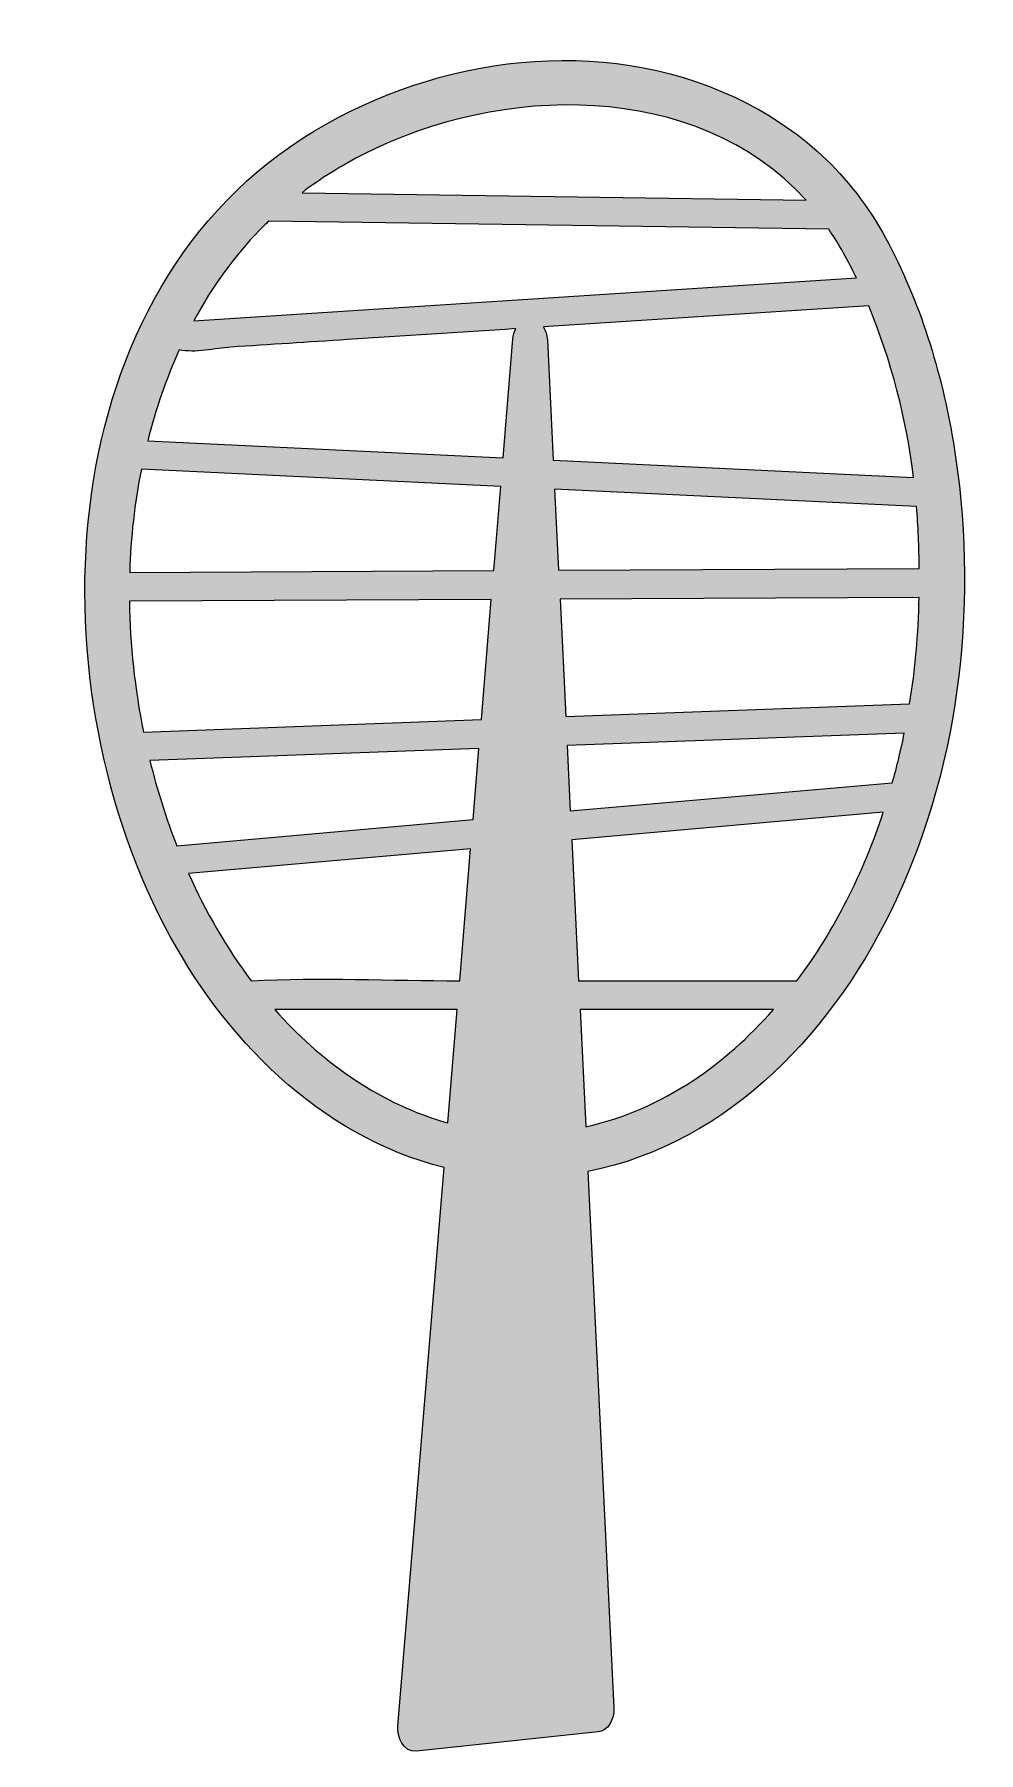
# Model space of a CAD drawing. Header units: inches. Extents: x -3 to 54, y 0 to 103.
import ezdxf

# ---------------------------------------------------------------- set-up
doc = ezdxf.new("R2010")
doc.units = ezdxf.units.IN
doc.header["$MEASUREMENT"] = 0
doc.layers.add('Layer 1', color=7, linetype='Continuous')

msp = doc.modelspace()

# ---------------------------------------------------------------- hatches: boundary and pattern name
at = {"layer": 'Layer 1', "true_color": 0xbdd63c}
h = msp.add_hatch(color=63, dxfattribs=at)
h.dxf.hatch_style = 2
edge = h.paths.add_edge_path()
edge.add_spline(control_points=[(52.17, 78.62), (51.47, 82.86), (50.15, 87.15), (48.1, 90.93), (46.02, 94.75), (42.97, 97.53), (39.04, 99.38), (30.99, 103.16), (21.28, 101.86), (13.79, 97.36), (-2.1, 87.81), (-3.04, 64.63), (4.79, 49.59), (8.28, 42.89), (14.07, 36.96), (21.58, 35.07), (21.58, 35.07), (18.8, 1.52), (18.8, 1.52), (18.75, 0.88), (19.12, -0.08), (19.92, 0.01), (19.92, 0.01), (30.83, 1.17), (30.83, 1.17), (31.39, 1.23), (31.81, 1.87), (31.78, 2.62), (31.78, 2.62), (30.21, 34.84), (30.21, 34.84), (38.79, 36.52), (45.18, 43.51), (48.73, 51.16), (52.66, 59.59), (53.69, 69.48), (52.17, 78.62)], knot_values=[0, 0, 0, 0, 1, 1, 1, 2, 2, 2, 3, 3, 3, 4, 4, 4, 5, 5, 5, 6, 6, 6, 7, 7, 7, 8, 8, 8, 9, 9, 9, 10, 10, 10, 11, 11, 11, 12, 12, 12, 12], degree=3, periodic=1)
edge = h.paths.add_edge_path()
edge.add_spline(control_points=[(16.76, 95.97), (24.92, 100.12), (36.67, 100.49), (43.32, 93.21), (43.32, 93.21), (13.04, 93.65), (13.04, 93.65), (14.2, 94.53), (15.45, 95.3), (16.76, 95.97)], knot_values=[0, 0, 0, 0, 1, 1, 1, 2, 2, 2, 3, 3, 3, 3], degree=3, periodic=1)
edge = h.paths.add_edge_path()
edge.add_spline(control_points=[(10.48, 91.39), (10.67, 91.58), (10.85, 91.76), (11.04, 91.94), (11.04, 91.94), (44.68, 91.46), (44.68, 91.46), (45.31, 90.53), (45.86, 89.54), (46.34, 88.53), (46.34, 88.53), (6.54, 85.96), (6.54, 85.96), (7.68, 88.08), (9.01, 89.87), (10.48, 91.39)], knot_values=[0, 0, 0, 0, 1, 1, 1, 2, 2, 2, 3, 3, 3, 4, 4, 4, 5, 5, 5, 5], degree=3, periodic=1)
edge = h.paths.add_edge_path()
edge.add_spline(control_points=[(21.81, 37.76), (21.68, 37.79), (21.55, 37.83), (21.42, 37.87), (17.51, 39.05), (14.09, 41.53), (11.4, 44.57), (11.4, 44.57), (22.37, 44.57), (22.37, 44.57), (22.37, 44.57), (21.81, 37.76), (21.81, 37.76)], knot_values=[0, 0, 0, 0, 1, 1, 1, 2, 2, 2, 3, 3, 3, 4, 4, 4, 4], degree=3, periodic=1)
edge = h.paths.add_edge_path()
edge.add_spline(control_points=[(22.52, 46.3), (18.36, 46.3), (14.14, 46.51), (9.99, 46.3), (8.49, 48.29), (7.24, 50.46), (6.23, 52.74), (6.23, 52.74), (23.17, 54.23), (23.17, 54.23), (23.17, 54.23), (22.52, 46.3), (22.52, 46.3)], knot_values=[0, 0, 0, 0, 1, 1, 1, 2, 2, 2, 3, 3, 3, 4, 4, 4, 4], degree=3, periodic=1)
edge = h.paths.add_edge_path()
edge.add_spline(control_points=[(23.32, 55.98), (23.32, 55.98), (5.52, 54.41), (5.52, 54.41), (4.88, 56.05), (4.34, 57.76), (3.9, 59.53), (3.9, 59.53), (23.67, 60.25), (23.67, 60.25), (23.67, 60.25), (23.32, 55.98), (23.32, 55.98)], knot_values=[0, 0, 0, 0, 1, 1, 1, 2, 2, 2, 3, 3, 3, 4, 4, 4, 4], degree=3, periodic=1)
edge = h.paths.add_edge_path()
edge.add_spline(control_points=[(23.82, 61.99), (23.82, 61.99), (3.52, 61.24), (3.52, 61.24), (2.99, 63.84), (2.71, 66.48), (2.67, 69.1), (2.67, 69.1), (24.41, 69.2), (24.41, 69.2), (24.41, 69.2), (23.82, 61.99), (23.82, 61.99)], knot_values=[0, 0, 0, 0, 1, 1, 1, 2, 2, 2, 3, 3, 3, 4, 4, 4, 4], degree=3, periodic=1)
edge = h.paths.add_edge_path()
edge.add_spline(control_points=[(24.56, 70.94), (24.56, 70.94), (2.69, 70.83), (2.69, 70.83), (2.75, 72.93), (2.98, 75), (3.39, 77.03), (3.39, 77.03), (24.98, 75.99), (24.98, 75.99), (24.98, 75.99), (24.56, 70.94), (24.56, 70.94)], knot_values=[0, 0, 0, 0, 1, 1, 1, 2, 2, 2, 3, 3, 3, 4, 4, 4, 4], degree=3, periodic=1)
edge = h.paths.add_edge_path()
edge.add_spline(control_points=[(25.71, 84.86), (25.71, 84.86), (25.12, 77.72), (25.12, 77.72), (25.12, 77.72), (3.77, 78.74), (3.77, 78.74), (4.25, 80.63), (4.88, 82.46), (5.67, 84.21), (6.59, 83.99), (7.85, 84.31), (8.77, 84.37), (11.1, 84.52), (13.43, 84.67), (15.76, 84.82), (19.13, 85.04), (22.51, 85.26), (25.88, 85.48), (25.79, 85.3), (25.73, 85.09), (25.71, 84.86)], knot_values=[0, 0, 0, 0, 1, 1, 1, 2, 2, 2, 3, 3, 3, 4, 4, 4, 5, 5, 5, 6, 6, 6, 7, 7, 7, 7], degree=3, periodic=1)
edge = h.paths.add_edge_path()
edge.add_spline(control_points=[(27.78, 84.8), (27.76, 85.1), (27.68, 85.37), (27.54, 85.58), (27.54, 85.58), (47.09, 86.85), (47.09, 86.85), (48.43, 83.55), (49.36, 80.06), (49.78, 76.53), (49.78, 76.53), (28.13, 77.57), (28.13, 77.57), (28.13, 77.57), (27.78, 84.8), (27.78, 84.8)], knot_values=[0, 0, 0, 0, 1, 1, 1, 2, 2, 2, 3, 3, 3, 4, 4, 4, 5, 5, 5, 5], degree=3, periodic=1)
edge = h.paths.add_edge_path()
edge.add_spline(control_points=[(36.51, 40.29), (34.55, 39), (32.38, 38.03), (30.08, 37.52), (30.08, 37.52), (29.74, 44.57), (29.74, 44.57), (29.74, 44.57), (41.36, 44.57), (41.36, 44.57), (39.88, 42.88), (38.25, 41.44), (36.51, 40.29)], knot_values=[0, 0, 0, 0, 1, 1, 1, 2, 2, 2, 3, 3, 3, 4, 4, 4, 4], degree=3, periodic=1)
edge = h.paths.add_edge_path()
edge.add_spline(control_points=[(42.77, 46.3), (42.77, 46.3), (29.65, 46.3), (29.65, 46.3), (29.65, 46.3), (29.24, 54.77), (29.24, 54.77), (29.24, 54.77), (47.96, 56.42), (47.96, 56.42), (46.77, 52.81), (45.06, 49.35), (42.77, 46.3)], knot_values=[0, 0, 0, 0, 1, 1, 1, 2, 2, 2, 3, 3, 3, 4, 4, 4, 4], degree=3, periodic=1)
edge = h.paths.add_edge_path()
edge.add_spline(control_points=[(48.5, 58.2), (48.5, 58.2), (29.15, 56.5), (29.15, 56.5), (29.15, 56.5), (28.96, 60.44), (28.96, 60.44), (28.96, 60.44), (49.22, 61.18), (49.22, 61.18), (49.02, 60.17), (48.78, 59.18), (48.5, 58.2)], knot_values=[0, 0, 0, 0, 1, 1, 1, 2, 2, 2, 3, 3, 3, 4, 4, 4, 4], degree=3, periodic=1)
edge = h.paths.add_edge_path()
edge.add_spline(control_points=[(49.54, 62.93), (49.54, 62.93), (28.88, 62.17), (28.88, 62.17), (28.88, 62.17), (28.54, 69.22), (28.54, 69.22), (28.54, 69.22), (50.11, 69.33), (50.11, 69.33), (50.07, 67.13), (49.88, 64.99), (49.54, 62.93)], knot_values=[0, 0, 0, 0, 1, 1, 1, 2, 2, 2, 3, 3, 3, 4, 4, 4, 4], degree=3, periodic=1)
edge = h.paths.add_edge_path()
edge.add_spline(control_points=[(28.45, 70.96), (28.45, 70.96), (28.21, 75.83), (28.21, 75.83), (28.21, 75.83), (49.96, 74.79), (49.96, 74.79), (50.05, 73.61), (50.1, 72.38), (50.12, 71.06), (50.12, 71.06), (28.45, 70.96), (28.45, 70.96)], knot_values=[0, 0, 0, 0, 1, 1, 1, 2, 2, 2, 3, 3, 3, 4, 4, 4, 4], degree=3, periodic=1)

# ---------------------------------------------------------------- linework, layer by layer
at = {"layer": 'Layer 1', "lineweight": 0}
for points, knots in [([(52.17, 78.62), (51.47, 82.86), (50.15, 87.15), (48.1, 90.93), (46.02, 94.75), (42.97, 97.53), (39.04, 99.38), (30.99, 103.16), (21.28, 101.86), (13.79, 97.36), (-2.1, 87.81), (-3.04, 64.63), (4.79, 49.59), (8.28, 42.89), (14.07, 36.96), (21.58, 35.07), (21.58, 35.07), (18.8, 1.52), (18.8, 1.52), (18.75, 0.88), (19.12, -0.08), (19.92, 0.01), (19.92, 0.01), (30.83, 1.17), (30.83, 1.17), (31.39, 1.23), (31.81, 1.87), (31.78, 2.62), (31.78, 2.62), (30.21, 34.84), (30.21, 34.84), (38.79, 36.52), (45.18, 43.51), (48.73, 51.16), (52.66, 59.59), (53.69, 69.48), (52.17, 78.62)], [0, 0, 0, 0, 1, 1, 1, 2, 2, 2, 3, 3, 3, 4, 4, 4, 5, 5, 5, 6, 6, 6, 7, 7, 7, 8, 8, 8, 9, 9, 9, 10, 10, 10, 11, 11, 11, 12, 12, 12, 12]), ([(16.76, 95.97), (24.92, 100.12), (36.67, 100.49), (43.32, 93.21), (43.32, 93.21), (13.04, 93.65), (13.04, 93.65), (14.2, 94.53), (15.45, 95.3), (16.76, 95.97)], [0, 0, 0, 0, 1, 1, 1, 2, 2, 2, 3, 3, 3, 3]), ([(10.48, 91.39), (10.67, 91.58), (10.85, 91.76), (11.04, 91.94), (11.04, 91.94), (44.68, 91.46), (44.68, 91.46), (45.31, 90.53), (45.86, 89.54), (46.34, 88.53), (46.34, 88.53), (6.54, 85.96), (6.54, 85.96), (7.68, 88.08), (9.01, 89.87), (10.48, 91.39)], [0, 0, 0, 0, 1, 1, 1, 2, 2, 2, 3, 3, 3, 4, 4, 4, 5, 5, 5, 5]), ([(27.78, 84.8), (27.76, 85.1), (27.68, 85.37), (27.54, 85.58), (27.54, 85.58), (47.09, 86.85), (47.09, 86.85), (48.43, 83.55), (49.36, 80.06), (49.78, 76.53), (49.78, 76.53), (28.13, 77.57), (28.13, 77.57), (28.13, 77.57), (27.78, 84.8), (27.78, 84.8)], [0, 0, 0, 0, 1, 1, 1, 2, 2, 2, 3, 3, 3, 4, 4, 4, 5, 5, 5, 5]), ([(25.71, 84.86), (25.71, 84.86), (25.12, 77.72), (25.12, 77.72), (25.12, 77.72), (3.77, 78.74), (3.77, 78.74), (4.25, 80.63), (4.88, 82.46), (5.67, 84.21), (6.59, 83.99), (7.85, 84.31), (8.77, 84.37), (11.1, 84.52), (13.43, 84.67), (15.76, 84.82), (19.13, 85.04), (22.51, 85.26), (25.88, 85.48), (25.79, 85.3), (25.73, 85.09), (25.71, 84.86)], [0, 0, 0, 0, 1, 1, 1, 2, 2, 2, 3, 3, 3, 4, 4, 4, 5, 5, 5, 6, 6, 6, 7, 7, 7, 7]), ([(24.56, 70.94), (24.56, 70.94), (2.69, 70.83), (2.69, 70.83), (2.75, 72.93), (2.98, 75), (3.39, 77.03), (3.39, 77.03), (24.98, 75.99), (24.98, 75.99), (24.98, 75.99), (24.56, 70.94), (24.56, 70.94)], [0, 0, 0, 0, 1, 1, 1, 2, 2, 2, 3, 3, 3, 4, 4, 4, 4]), ([(28.45, 70.96), (28.45, 70.96), (28.21, 75.83), (28.21, 75.83), (28.21, 75.83), (49.96, 74.79), (49.96, 74.79), (50.05, 73.61), (50.1, 72.38), (50.12, 71.06), (50.12, 71.06), (28.45, 70.96), (28.45, 70.96)], [0, 0, 0, 0, 1, 1, 1, 2, 2, 2, 3, 3, 3, 4, 4, 4, 4]), ([(23.82, 61.99), (23.82, 61.99), (3.52, 61.24), (3.52, 61.24), (2.99, 63.84), (2.71, 66.48), (2.67, 69.1), (2.67, 69.1), (24.41, 69.2), (24.41, 69.2), (24.41, 69.2), (23.82, 61.99), (23.82, 61.99)], [0, 0, 0, 0, 1, 1, 1, 2, 2, 2, 3, 3, 3, 4, 4, 4, 4]), ([(49.54, 62.93), (49.54, 62.93), (28.88, 62.17), (28.88, 62.17), (28.88, 62.17), (28.54, 69.22), (28.54, 69.22), (28.54, 69.22), (50.11, 69.33), (50.11, 69.33), (50.07, 67.13), (49.88, 64.99), (49.54, 62.93)], [0, 0, 0, 0, 1, 1, 1, 2, 2, 2, 3, 3, 3, 4, 4, 4, 4]), ([(48.5, 58.2), (48.5, 58.2), (29.15, 56.5), (29.15, 56.5), (29.15, 56.5), (28.96, 60.44), (28.96, 60.44), (28.96, 60.44), (49.22, 61.18), (49.22, 61.18), (49.02, 60.17), (48.78, 59.18), (48.5, 58.2)], [0, 0, 0, 0, 1, 1, 1, 2, 2, 2, 3, 3, 3, 4, 4, 4, 4]), ([(23.32, 55.98), (23.32, 55.98), (5.52, 54.41), (5.52, 54.41), (4.88, 56.05), (4.34, 57.76), (3.9, 59.53), (3.9, 59.53), (23.67, 60.25), (23.67, 60.25), (23.67, 60.25), (23.32, 55.98), (23.32, 55.98)], [0, 0, 0, 0, 1, 1, 1, 2, 2, 2, 3, 3, 3, 4, 4, 4, 4]), ([(42.77, 46.3), (42.77, 46.3), (29.65, 46.3), (29.65, 46.3), (29.65, 46.3), (29.24, 54.77), (29.24, 54.77), (29.24, 54.77), (47.96, 56.42), (47.96, 56.42), (46.77, 52.81), (45.06, 49.35), (42.77, 46.3)], [0, 0, 0, 0, 1, 1, 1, 2, 2, 2, 3, 3, 3, 4, 4, 4, 4]), ([(22.52, 46.3), (18.36, 46.3), (14.14, 46.51), (9.99, 46.3), (8.49, 48.29), (7.24, 50.46), (6.23, 52.74), (6.23, 52.74), (23.17, 54.23), (23.17, 54.23), (23.17, 54.23), (22.52, 46.3), (22.52, 46.3)], [0, 0, 0, 0, 1, 1, 1, 2, 2, 2, 3, 3, 3, 4, 4, 4, 4]), ([(21.81, 37.76), (21.68, 37.79), (21.55, 37.83), (21.42, 37.87), (17.51, 39.05), (14.09, 41.53), (11.4, 44.57), (11.4, 44.57), (22.37, 44.57), (22.37, 44.57), (22.37, 44.57), (21.81, 37.76), (21.81, 37.76)], [0, 0, 0, 0, 1, 1, 1, 2, 2, 2, 3, 3, 3, 4, 4, 4, 4]), ([(36.51, 40.29), (34.55, 39), (32.38, 38.03), (30.08, 37.52), (30.08, 37.52), (29.74, 44.57), (29.74, 44.57), (29.74, 44.57), (41.36, 44.57), (41.36, 44.57), (39.88, 42.88), (38.25, 41.44), (36.51, 40.29)], [0, 0, 0, 0, 1, 1, 1, 2, 2, 2, 3, 3, 3, 4, 4, 4, 4])]:
    msp.add_open_spline(points, degree=3, knots=knots, dxfattribs=at)

doc.saveas('drawing.dxf')
